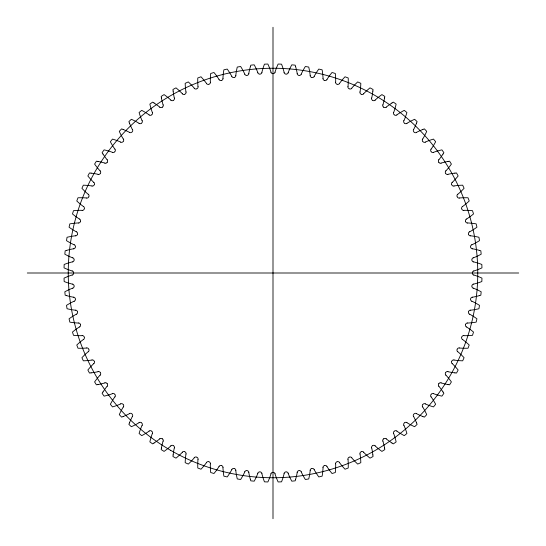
<?xml version="1.0" encoding="UTF-8"?>
<svg xmlns="http://www.w3.org/2000/svg" width="546" height="546" viewBox="0 0 546 546"><rect width="100%" height="100%" fill="white"/><g stroke="black" fill="none" stroke-linecap="round" stroke-linejoin="round"><path stroke-width="0.82" d="M173.137 454.893L172.959 456.517L173.969 457.063L175.989 458.142L177.245 457.091A68.393 68.393 0 0 0 182.398 452.231M372.863 91.107L373.041 89.483L372.031 88.937L370.011 87.858L368.755 88.909A68.393 68.393 0 0 0 363.602 93.769M161.452 447.973L161.172 449.583L162.142 450.191L164.087 451.399L165.411 450.43A68.393 68.393 0 0 0 170.871 445.918M384.548 98.027L384.828 96.417L383.858 95.809L381.913 94.601L380.589 95.57A68.393 68.393 0 0 0 375.129 100.082M250.341 66.735L250.805 65.165L253.085 64.933L254.224 64.831L254.982 66.278A68.393 68.393 0 0 1 257.883 72.741M295.659 479.265L295.195 480.835L292.915 481.067L291.776 481.169L291.018 479.722A68.393 68.393 0 0 1 288.117 473.259M129.463 422.85L128.87 424.372L130.535 425.941L131.374 426.719L132.862 426.03A68.393 68.393 0 0 0 139.1 422.672M416.537 123.15L417.13 121.628L416.298 120.837L414.626 119.281L413.138 119.97A68.393 68.393 0 0 0 406.9 123.328M102.982 391.967L102.109 393.345L103.44 395.215L104.109 396.137L105.699 395.754A68.393 68.393 0 0 0 112.469 393.673M443.018 154.033L443.891 152.655L442.56 150.785L441.891 149.863L440.301 150.246A68.393 68.393 0 0 0 433.531 152.327M107.098 162.346L107.282 162.073A2.088 2.088 0 0 0 107.207 159.712M438.902 383.654L438.718 383.927A2.088 2.088 0 0 0 438.793 386.288M162.346 107.098L162.073 107.282A2.088 2.088 0 0 1 159.712 107.207M383.654 438.902L383.927 438.718A2.088 2.088 0 0 1 386.288 438.793M391.967 102.982L393.345 102.109L395.215 103.44L396.137 104.109L395.754 105.699A68.393 68.393 0 0 1 393.673 112.469M154.033 443.018L152.655 443.891L150.785 442.56L149.863 441.891L150.246 440.301A68.393 68.393 0 0 1 152.327 433.531M422.85 129.463L424.372 128.87L425.941 130.535L426.719 131.374L426.03 132.862A68.393 68.393 0 0 1 422.672 139.1M123.15 416.537L121.628 417.13L120.059 415.465L119.281 414.626L119.97 413.138A68.393 68.393 0 0 1 123.328 406.9M66.735 250.341L65.165 250.805L65.049 251.945L64.831 254.224L66.278 254.982A68.393 68.393 0 0 0 72.741 257.883M479.265 295.659L480.835 295.195L480.951 294.055L481.169 291.776L479.722 291.018A68.393 68.393 0 0 0 473.259 288.117M447.973 161.452L449.583 161.172L450.798 163.111L451.399 164.087L450.43 165.411A68.393 68.393 0 0 1 445.918 170.871M98.027 384.548L96.417 384.828L95.202 382.889L94.601 381.913L95.57 380.589A68.393 68.393 0 0 1 100.082 375.129M454.893 173.137L456.517 172.959L457.603 174.979L458.142 175.989L457.091 177.245A68.393 68.393 0 0 1 452.231 182.398M91.107 372.863L89.483 373.041L88.937 372.031L87.858 370.011L88.909 368.755A68.393 68.393 0 0 1 93.769 363.602M27.3 273L518.7 273M91.107 173.137L89.483 172.959L88.937 173.969L87.858 175.989L88.909 177.245A68.393 68.393 0 0 0 93.769 182.398M454.893 372.863L456.517 373.041L457.063 372.031L458.142 370.011L457.091 368.755A68.393 68.393 0 0 0 452.231 363.602M98.027 161.452L96.417 161.172L95.809 162.142L94.601 164.087L95.57 165.411A68.393 68.393 0 0 0 100.082 170.871M447.973 384.548L449.583 384.828L450.191 383.858L451.399 381.913L450.43 380.589A68.393 68.393 0 0 0 445.918 375.129M479.265 250.341L480.835 250.805L481.067 253.085L481.169 254.224L479.722 254.982A68.393 68.393 0 0 1 473.259 257.883M66.735 295.659L65.165 295.195L64.933 292.915L64.831 291.776L66.278 291.018A68.393 68.393 0 0 1 72.741 288.117M123.15 129.463L121.628 128.87L120.837 129.702L119.281 131.374L119.97 132.862A68.393 68.393 0 0 0 123.328 139.1M422.85 416.537L424.372 417.13L425.941 415.465L426.719 414.626L426.03 413.138A68.393 68.393 0 0 0 422.672 406.9M154.033 102.982L152.655 102.109L150.785 103.44L149.863 104.109L150.246 105.699A68.393 68.393 0 0 0 152.327 112.469M391.967 443.018L393.345 443.891L395.215 442.56L396.137 441.891L395.754 440.301A68.393 68.393 0 0 0 393.673 433.531M383.654 107.098L383.927 107.282A2.088 2.088 0 0 0 386.288 107.207M162.346 438.902L162.073 438.718A2.088 2.088 0 0 0 159.712 438.793M438.902 162.346L438.718 162.073A2.088 2.088 0 0 1 438.793 159.712M107.098 383.654L107.282 383.927A2.088 2.088 0 0 1 107.207 386.288M443.018 391.967L443.891 393.345L442.56 395.215L441.891 396.137L440.301 395.754A68.393 68.393 0 0 1 433.531 393.673M102.982 154.033L102.109 152.655L103.44 150.785L104.109 149.863L105.699 150.246A68.393 68.393 0 0 1 112.469 152.327M416.537 422.85L417.13 424.372L416.298 425.163L414.626 426.719L413.138 426.03A68.393 68.393 0 0 1 406.9 422.672M129.463 123.15L128.87 121.628L130.535 120.059L131.374 119.281L132.862 119.97A68.393 68.393 0 0 1 139.1 123.328M295.659 66.735L295.195 65.165L294.055 65.049L291.776 64.831L291.018 66.278A68.393 68.393 0 0 0 288.117 72.741M250.341 479.265L250.805 480.835L251.945 480.951L254.224 481.169L254.982 479.722A68.393 68.393 0 0 0 257.883 473.259M384.548 447.973L384.828 449.583L383.858 450.191L381.913 451.399L380.589 450.43A68.393 68.393 0 0 1 375.129 445.918M161.452 98.027L161.172 96.417L163.111 95.202L164.087 94.601L165.411 95.57A68.393 68.393 0 0 1 170.871 100.082M372.863 454.893L373.041 456.517L372.031 457.063L370.011 458.142L368.755 457.091A68.393 68.393 0 0 1 363.602 452.231M173.137 91.107L172.959 89.483L174.979 88.397L175.989 87.858L177.245 88.909A68.393 68.393 0 0 1 182.398 93.769M273 27.3L273 518.7M452.156 363.677A2.088 2.088 0 0 1 451.699 361.315M451.849 361.008A2.088 2.088 0 0 1 454.006 359.937M453.985 360.039A68.393 68.393 0 0 0 461.036 360.749L462.667 360.824L463.144 359.787L464.086 357.691L462.96 356.511A68.393 68.393 0 0 0 457.773 351.685M457.705 351.767A2.088 2.088 0 0 1 457.091 349.44M457.22 349.119A2.088 2.088 0 0 1 459.302 347.911M459.295 348.014A68.393 68.393 0 0 0 466.373 348.259L468.004 348.232L468.413 347.16L469.219 345.017L468.011 343.912A68.393 68.393 0 0 0 462.523 339.435M462.462 339.516A2.088 2.088 0 0 1 461.698 337.23M461.807 336.909A2.088 2.088 0 0 1 463.8 335.565M463.8 335.667A68.393 68.393 0 0 0 470.877 335.456L472.508 335.319L472.85 334.22L473.505 332.029L472.235 331.006A68.393 68.393 0 0 0 466.461 326.897M466.407 326.986A2.088 2.088 0 0 1 465.492 324.754M465.581 324.426A2.088 2.088 0 0 1 467.485 322.952M467.492 323.055A68.393 68.393 0 0 0 474.542 322.379L476.16 322.133L476.426 321.021L476.938 318.789L475.6 317.847A68.393 68.393 0 0 0 469.574 314.127M469.526 314.216A2.088 2.088 0 0 1 468.468 312.053M468.529 311.718A2.088 2.088 0 0 1 470.338 310.128M470.345 310.23A68.393 68.393 0 0 0 477.34 309.091L478.938 308.743L479.129 307.61L479.497 305.351L478.098 304.504A68.393 68.393 0 0 0 471.84 301.18M471.799 301.276A2.088 2.088 0 0 1 470.604 299.188M470.645 298.846A2.088 2.088 0 0 1 472.345 297.14M479.265 295.652A68.393 68.393 0 0 1 472.358 297.242M473.225 288.213A2.088 2.088 0 0 1 471.887 286.206M471.915 285.865A2.088 2.088 0 0 1 473.491 284.05M473.518 284.152A68.393 68.393 0 0 0 480.303 282.111L481.838 281.559L481.886 280.412L481.954 278.119L480.46 277.464A68.393 68.393 0 0 0 473.819 274.986M473.785 275.088A2.088 2.088 0 0 1 472.331 273.171M472.331 272.829A2.088 2.088 0 0 1 473.785 270.912M473.819 271.014A68.393 68.393 0 0 0 480.453 268.53L481.954 267.881L481.92 266.735L481.838 264.441L480.303 263.882A68.393 68.393 0 0 0 473.518 261.848M473.491 261.95A2.088 2.088 0 0 1 471.915 260.135M471.887 259.794A2.088 2.088 0 0 1 473.225 257.787M472.358 248.758A68.393 68.393 0 0 1 479.265 250.348M472.345 248.86A2.088 2.088 0 0 1 470.645 247.154M470.604 246.812A2.088 2.088 0 0 1 471.799 244.724M471.84 244.82A68.393 68.393 0 0 0 478.098 241.496L479.497 240.65L479.32 239.517L478.938 237.257L477.34 236.903A68.393 68.393 0 0 0 470.345 235.77M470.338 235.872A2.088 2.088 0 0 1 468.529 234.282M468.468 233.947A2.088 2.088 0 0 1 469.526 231.784M469.574 231.873A68.393 68.393 0 0 0 475.593 228.146L476.938 227.211L476.685 226.099L476.16 223.867L474.542 223.614A68.393 68.393 0 0 0 467.492 222.945M467.485 223.048A2.088 2.088 0 0 1 465.581 221.574M465.492 221.246A2.088 2.088 0 0 1 466.407 219.014M466.461 219.103A68.393 68.393 0 0 0 472.229 214.994L473.505 213.971L473.184 212.872L472.508 210.681L470.884 210.538A68.393 68.393 0 0 0 463.8 210.333M463.8 210.435A2.088 2.088 0 0 1 461.807 209.091M461.698 208.77A2.088 2.088 0 0 1 462.462 206.484M462.523 206.565A68.393 68.393 0 0 0 468.011 202.088L469.219 200.983L468.823 199.911L468.004 197.768L466.373 197.734A68.393 68.393 0 0 0 459.295 197.986M459.302 198.089A2.088 2.088 0 0 1 457.22 196.881M457.091 196.56A2.088 2.088 0 0 1 457.705 194.233M457.773 194.315A68.393 68.393 0 0 0 462.953 189.482L464.086 188.309L463.622 187.258L462.667 185.176L461.036 185.244A68.393 68.393 0 0 0 453.985 185.961M454.006 186.063A2.088 2.088 0 0 1 451.849 184.992M451.699 184.685A2.088 2.088 0 0 1 452.156 182.323M447.911 174.31A68.393 68.393 0 0 1 454.893 173.143M447.932 174.413A2.088 2.088 0 0 1 445.707 173.485M445.536 173.191A2.088 2.088 0 0 1 445.843 170.802M441.079 163.083A68.393 68.393 0 0 1 447.973 161.459M441.107 163.186A2.088 2.088 0 0 1 438.827 162.401M443.011 154.033A68.393 68.393 0 0 1 438.875 159.78M433.565 152.423A2.088 2.088 0 0 1 431.244 151.795M431.033 151.522A2.088 2.088 0 0 1 431.026 149.113M431.108 149.174A68.393 68.393 0 0 0 434.862 143.168L435.653 141.735L434.937 140.848L433.476 139.08L431.913 139.571A68.393 68.393 0 0 0 425.293 142.083M425.334 142.178A2.088 2.088 0 0 1 422.973 141.701M422.747 141.448A2.088 2.088 0 0 1 422.584 139.046M416.407 132.405A68.393 68.393 0 0 1 422.85 129.47M416.455 132.494A2.088 2.088 0 0 1 414.066 132.173L413.895 131.873A2.088 2.088 0 0 1 413.506 129.545M416.53 123.15A68.393 68.393 0 0 1 413.595 129.593M406.954 123.416A2.088 2.088 0 0 1 404.552 123.253M404.299 123.027A2.088 2.088 0 0 1 403.822 120.666M403.917 120.707A68.393 68.393 0 0 0 406.422 114.08L406.92 112.524L406.04 111.794L404.265 110.347L402.832 111.131A68.393 68.393 0 0 0 396.826 114.892M396.887 114.974A2.088 2.088 0 0 1 394.478 114.967M394.205 114.756A2.088 2.088 0 0 1 393.577 112.435M386.22 107.125A68.393 68.393 0 0 1 391.967 102.989M383.599 107.173A2.088 2.088 0 0 1 382.814 104.893M384.541 98.027A68.393 68.393 0 0 1 382.917 104.921M375.198 100.157A2.088 2.088 0 0 1 372.809 100.464M372.515 100.293A2.088 2.088 0 0 1 371.587 98.068M372.857 91.107A68.393 68.393 0 0 1 371.69 98.089M363.677 93.844A2.088 2.088 0 0 1 361.315 94.301M361.008 94.151A2.088 2.088 0 0 1 359.937 91.994M360.039 92.015A68.393 68.393 0 0 0 360.749 84.964L360.824 83.333L359.787 82.856L357.691 81.914L356.511 83.04A68.393 68.393 0 0 0 351.685 88.227M351.767 88.295A2.088 2.088 0 0 1 349.44 88.909M349.119 88.78A2.088 2.088 0 0 1 347.911 86.698M348.014 86.705A68.393 68.393 0 0 0 348.259 79.627L348.232 77.996L347.16 77.587L345.017 76.781L343.912 77.989A68.393 68.393 0 0 0 339.435 83.477M339.516 83.538A2.088 2.088 0 0 1 337.23 84.302M336.909 84.193A2.088 2.088 0 0 1 335.565 82.2M335.667 82.2A68.393 68.393 0 0 0 335.456 75.123L335.319 73.492L334.22 73.15L332.029 72.495L331.006 73.765A68.393 68.393 0 0 0 326.897 79.539M326.986 79.593A2.088 2.088 0 0 1 324.754 80.508M324.426 80.419A2.088 2.088 0 0 1 322.952 78.515M323.055 78.508A68.393 68.393 0 0 0 322.379 71.458L322.133 69.84L321.021 69.574L318.789 69.062L317.847 70.4A68.393 68.393 0 0 0 314.127 76.426M314.216 76.474A2.088 2.088 0 0 1 312.053 77.532M311.718 77.471A2.088 2.088 0 0 1 310.128 75.662M310.23 75.655A68.393 68.393 0 0 0 309.091 68.659L308.743 67.062L307.61 66.871L305.351 66.503L304.504 67.902A68.393 68.393 0 0 0 301.18 74.16M301.276 74.201A2.088 2.088 0 0 1 299.188 75.396M298.846 75.355A2.088 2.088 0 0 1 297.14 73.655M295.652 66.735A68.393 68.393 0 0 1 297.242 73.642M288.213 72.775A2.088 2.088 0 0 1 286.206 74.113M285.865 74.085A2.088 2.088 0 0 1 284.05 72.509M284.152 72.481A68.393 68.393 0 0 0 282.111 65.697L281.559 64.162L280.412 64.114L278.119 64.046L277.464 65.54A68.393 68.393 0 0 0 274.986 72.181M275.088 72.215A2.088 2.088 0 0 1 273.171 73.669M272.829 73.669A2.088 2.088 0 0 1 270.912 72.215M271.014 72.181A68.393 68.393 0 0 0 268.53 65.547L267.881 64.046L266.735 64.08L264.441 64.162L263.882 65.697A68.393 68.393 0 0 0 261.848 72.481M261.95 72.509A2.088 2.088 0 0 1 260.135 74.085M259.794 74.113A2.088 2.088 0 0 1 257.787 72.775M248.758 73.642A68.393 68.393 0 0 1 250.348 66.735M248.86 73.655A2.088 2.088 0 0 1 247.154 75.355M246.812 75.396A2.088 2.088 0 0 1 244.724 74.201M244.82 74.16A68.393 68.393 0 0 0 241.496 67.902L240.65 66.503L239.517 66.68L237.257 67.062L236.903 68.659A68.393 68.393 0 0 0 235.77 75.655M235.872 75.662A2.088 2.088 0 0 1 234.282 77.471M233.947 77.532A2.088 2.088 0 0 1 231.784 76.474M231.873 76.426A68.393 68.393 0 0 0 228.146 70.407L227.211 69.062L226.099 69.315L223.867 69.84L223.614 71.458A68.393 68.393 0 0 0 222.945 78.508M223.048 78.515A2.088 2.088 0 0 1 221.574 80.419M221.246 80.508A2.088 2.088 0 0 1 219.014 79.593M219.103 79.539A68.393 68.393 0 0 0 214.994 73.771L213.971 72.495L212.872 72.816L210.681 73.492L210.538 75.116A68.393 68.393 0 0 0 210.333 82.2M210.435 82.2A2.088 2.088 0 0 1 209.091 84.193M208.77 84.302A2.088 2.088 0 0 1 206.484 83.538M206.565 83.477A68.393 68.393 0 0 0 202.088 77.989L200.983 76.781L199.911 77.177L197.768 77.996L197.734 79.627A68.393 68.393 0 0 0 197.986 86.705M198.089 86.698A2.088 2.088 0 0 1 196.881 88.78M196.56 88.909A2.088 2.088 0 0 1 194.233 88.295M194.315 88.227A68.393 68.393 0 0 0 189.482 83.047L188.309 81.914L187.258 82.378L185.176 83.333L185.244 84.964A68.393 68.393 0 0 0 185.961 92.015M186.063 91.994A2.088 2.088 0 0 1 184.992 94.151M184.685 94.301A2.088 2.088 0 0 1 182.323 93.844M174.31 98.089A68.393 68.393 0 0 1 173.143 91.107M174.413 98.068A2.088 2.088 0 0 1 173.485 100.293M173.191 100.464A2.088 2.088 0 0 1 170.802 100.157M163.083 104.921A68.393 68.393 0 0 1 161.459 98.027M163.186 104.893A2.088 2.088 0 0 1 162.401 107.173M154.033 102.989A68.393 68.393 0 0 1 159.78 107.125M152.423 112.435A2.088 2.088 0 0 1 151.795 114.756M151.522 114.967A2.088 2.088 0 0 1 149.113 114.974M149.174 114.892A68.393 68.393 0 0 0 143.168 111.138L141.735 110.347L140.848 111.063L139.08 112.524L139.571 114.087A68.393 68.393 0 0 0 142.083 120.707M142.178 120.666A2.088 2.088 0 0 1 141.701 123.027M141.448 123.253A2.088 2.088 0 0 1 139.046 123.416M132.405 129.593A68.393 68.393 0 0 1 129.47 123.15M132.494 129.545A2.088 2.088 0 0 1 132.173 131.934L131.873 132.105A2.088 2.088 0 0 1 129.545 132.494M123.15 129.47A68.393 68.393 0 0 1 129.593 132.405M123.416 139.046A2.088 2.088 0 0 1 123.253 141.448M123.027 141.701A2.088 2.088 0 0 1 120.666 142.178M120.707 142.083A68.393 68.393 0 0 0 114.08 139.578L112.524 139.08L111.794 139.96L110.347 141.735L111.131 143.168A68.393 68.393 0 0 0 114.892 149.174M114.974 149.113A2.088 2.088 0 0 1 114.967 151.522M114.756 151.795A2.088 2.088 0 0 1 112.435 152.423M107.125 159.78A68.393 68.393 0 0 1 102.989 154.033M107.173 162.401A2.088 2.088 0 0 1 104.893 163.186M98.027 161.459A68.393 68.393 0 0 1 104.921 163.083M100.157 170.802A2.088 2.088 0 0 1 100.464 173.191M100.293 173.485A2.088 2.088 0 0 1 98.068 174.413M91.107 173.143A68.393 68.393 0 0 1 98.089 174.31M93.844 182.323A2.088 2.088 0 0 1 94.301 184.685M94.151 184.992A2.088 2.088 0 0 1 91.994 186.063M92.015 185.961A68.393 68.393 0 0 0 84.964 185.251L83.333 185.176L82.856 186.213L81.914 188.309L83.04 189.489A68.393 68.393 0 0 0 88.227 194.315M88.295 194.233A2.088 2.088 0 0 1 88.909 196.56M88.78 196.881A2.088 2.088 0 0 1 86.698 198.089M86.705 197.986A68.393 68.393 0 0 0 79.627 197.741L77.996 197.768L77.587 198.84L76.781 200.983L77.989 202.088A68.393 68.393 0 0 0 83.477 206.565M83.538 206.484A2.088 2.088 0 0 1 84.302 208.77M84.193 209.091A2.088 2.088 0 0 1 82.2 210.435M82.2 210.333A68.393 68.393 0 0 0 75.123 210.544L73.492 210.681L73.15 211.78L72.495 213.971L73.765 214.994A68.393 68.393 0 0 0 79.539 219.103M79.593 219.014A2.088 2.088 0 0 1 80.508 221.246M80.419 221.574A2.088 2.088 0 0 1 78.515 223.048M78.508 222.945A68.393 68.393 0 0 0 71.458 223.621L69.84 223.867L69.574 224.979L69.062 227.211L70.4 228.153A68.393 68.393 0 0 0 76.426 231.873M76.474 231.784A2.088 2.088 0 0 1 77.532 233.947M77.471 234.282A2.088 2.088 0 0 1 75.662 235.872M75.655 235.77A68.393 68.393 0 0 0 68.659 236.909L67.062 237.257L66.871 238.39L66.503 240.65L67.902 241.496A68.393 68.393 0 0 0 74.16 244.82M74.201 244.724A2.088 2.088 0 0 1 75.396 246.812M75.355 247.154A2.088 2.088 0 0 1 73.655 248.86M66.735 250.348A68.393 68.393 0 0 1 73.642 248.758M72.775 257.787A2.088 2.088 0 0 1 74.113 259.794M74.085 260.135A2.088 2.088 0 0 1 72.509 261.95M72.481 261.848A68.393 68.393 0 0 0 65.697 263.889L64.162 264.441L64.114 265.588L64.046 267.881L65.54 268.536A68.393 68.393 0 0 0 72.181 271.014M72.215 270.912A2.088 2.088 0 0 1 73.669 272.829M73.669 273.171A2.088 2.088 0 0 1 72.215 275.088M72.181 274.986A68.393 68.393 0 0 0 65.547 277.47L64.046 278.119L64.08 279.265L64.162 281.559L65.697 282.118A68.393 68.393 0 0 0 72.481 284.152M72.509 284.05A2.088 2.088 0 0 1 74.085 285.865M74.113 286.206A2.088 2.088 0 0 1 72.775 288.213M73.642 297.242A68.393 68.393 0 0 1 66.735 295.652M73.655 297.14A2.088 2.088 0 0 1 75.355 298.846M75.396 299.188A2.088 2.088 0 0 1 74.201 301.276M74.16 301.18A68.393 68.393 0 0 0 67.902 304.504L66.503 305.351L66.68 306.483L67.062 308.743L68.659 309.097A68.393 68.393 0 0 0 75.655 310.23M75.662 310.128A2.088 2.088 0 0 1 77.471 311.718M77.532 312.053A2.088 2.088 0 0 1 76.474 314.216M76.426 314.127A68.393 68.393 0 0 0 70.407 317.854L69.062 318.789L69.315 319.901L69.84 322.133L71.458 322.386A68.393 68.393 0 0 0 78.508 323.055M78.515 322.952A2.088 2.088 0 0 1 80.419 324.426M80.508 324.754A2.088 2.088 0 0 1 79.593 326.986M79.539 326.897A68.393 68.393 0 0 0 73.771 331.006L72.495 332.029L72.816 333.128L73.492 335.319L75.116 335.462A68.393 68.393 0 0 0 82.2 335.667M82.2 335.565A2.088 2.088 0 0 1 84.193 336.909M84.302 337.23A2.088 2.088 0 0 1 83.538 339.516M83.477 339.435A68.393 68.393 0 0 0 77.989 343.912L76.781 345.017L77.177 346.089L77.996 348.232L79.627 348.266A68.393 68.393 0 0 0 86.705 348.014M86.698 347.911A2.088 2.088 0 0 1 88.78 349.119M88.909 349.44A2.088 2.088 0 0 1 88.295 351.767M88.227 351.685A68.393 68.393 0 0 0 83.047 356.518L81.914 357.691L82.378 358.742L83.333 360.824L84.964 360.756A68.393 68.393 0 0 0 92.015 360.039M91.994 359.937A2.088 2.088 0 0 1 94.151 361.008M94.301 361.315A2.088 2.088 0 0 1 93.844 363.677M98.089 371.69A68.393 68.393 0 0 1 91.107 372.857M98.068 371.587A2.088 2.088 0 0 1 100.293 372.515M100.464 372.809A2.088 2.088 0 0 1 100.157 375.198M104.921 382.917A68.393 68.393 0 0 1 98.027 384.541M104.893 382.814A2.088 2.088 0 0 1 107.173 383.599M102.989 391.967A68.393 68.393 0 0 1 107.125 386.22M112.435 393.577A2.088 2.088 0 0 1 114.756 394.205M114.967 394.478A2.088 2.088 0 0 1 114.974 396.887M114.892 396.826A68.393 68.393 0 0 0 111.138 402.832L110.347 404.265L111.063 405.152L112.524 406.92L114.087 406.429A68.393 68.393 0 0 0 120.707 403.917M120.666 403.822A2.088 2.088 0 0 1 123.027 404.299M123.253 404.552A2.088 2.088 0 0 1 123.416 406.954M129.593 413.595A68.393 68.393 0 0 1 123.15 416.53M129.545 413.506A2.088 2.088 0 0 1 131.934 413.827L132.105 414.127A2.088 2.088 0 0 1 132.494 416.455M129.47 422.85A68.393 68.393 0 0 1 132.405 416.407M139.046 422.584A2.088 2.088 0 0 1 141.448 422.747M141.701 422.973A2.088 2.088 0 0 1 142.178 425.334M142.083 425.293A68.393 68.393 0 0 0 139.578 431.92L139.08 433.476L139.96 434.207L141.735 435.653L143.168 434.869A68.393 68.393 0 0 0 149.174 431.108M149.113 431.026A2.088 2.088 0 0 1 151.522 431.033M151.795 431.244A2.088 2.088 0 0 1 152.423 433.565M159.78 438.875A68.393 68.393 0 0 1 154.033 443.011M162.401 438.827A2.088 2.088 0 0 1 163.186 441.107M161.459 447.973A68.393 68.393 0 0 1 163.083 441.079M170.802 445.843A2.088 2.088 0 0 1 173.191 445.536M173.485 445.707A2.088 2.088 0 0 1 174.413 447.932M173.143 454.893A68.393 68.393 0 0 1 174.31 447.911M182.323 452.156A2.088 2.088 0 0 1 184.685 451.699M184.992 451.849A2.088 2.088 0 0 1 186.063 454.006M185.961 453.985A68.393 68.393 0 0 0 185.251 461.036L185.176 462.667L186.213 463.144L188.309 464.086L189.489 462.96A68.393 68.393 0 0 0 194.315 457.773M194.233 457.705A2.088 2.088 0 0 1 196.56 457.091M196.881 457.22A2.088 2.088 0 0 1 198.089 459.302M197.986 459.295A68.393 68.393 0 0 0 197.741 466.373L197.768 468.004L198.84 468.413L200.983 469.219L202.088 468.011A68.393 68.393 0 0 0 206.565 462.523M206.484 462.462A2.088 2.088 0 0 1 208.77 461.698M209.091 461.807A2.088 2.088 0 0 1 210.435 463.8M210.333 463.8A68.393 68.393 0 0 0 210.544 470.877L210.681 472.508L211.78 472.85L213.971 473.505L214.994 472.235A68.393 68.393 0 0 0 219.103 466.461M219.014 466.407A2.088 2.088 0 0 1 221.246 465.492M221.574 465.581A2.088 2.088 0 0 1 223.048 467.485M222.945 467.492A68.393 68.393 0 0 0 223.621 474.542L223.867 476.16L224.979 476.426L227.211 476.938L228.153 475.6A68.393 68.393 0 0 0 231.873 469.574M231.784 469.526A2.088 2.088 0 0 1 233.947 468.468M234.282 468.529A2.088 2.088 0 0 1 235.872 470.338M235.77 470.345A68.393 68.393 0 0 0 236.909 477.34L237.257 478.938L238.39 479.129L240.65 479.497L241.496 478.098A68.393 68.393 0 0 0 244.82 471.84M244.724 471.799A2.088 2.088 0 0 1 246.812 470.604M247.154 470.645A2.088 2.088 0 0 1 248.86 472.345M250.348 479.265A68.393 68.393 0 0 1 248.758 472.358M257.787 473.225A2.088 2.088 0 0 1 259.794 471.887M260.135 471.915A2.088 2.088 0 0 1 261.95 473.491M261.848 473.518A68.393 68.393 0 0 0 263.889 480.303L264.441 481.838L265.588 481.886L267.881 481.954L268.536 480.46A68.393 68.393 0 0 0 271.014 473.819M270.912 473.785A2.088 2.088 0 0 1 272.829 472.331M273.171 472.331A2.088 2.088 0 0 1 275.088 473.785M274.986 473.819A68.393 68.393 0 0 0 277.47 480.453L278.119 481.954L279.265 481.92L281.559 481.838L282.118 480.303A68.393 68.393 0 0 0 284.152 473.518M284.05 473.491A2.088 2.088 0 0 1 285.865 471.915M286.206 471.887A2.088 2.088 0 0 1 288.213 473.225M297.242 472.358A68.393 68.393 0 0 1 295.652 479.265M297.14 472.345A2.088 2.088 0 0 1 298.846 470.645M299.188 470.604A2.088 2.088 0 0 1 301.276 471.799M301.18 471.84A68.393 68.393 0 0 0 304.504 478.098L305.351 479.497L306.483 479.32L308.743 478.938L309.097 477.34A68.393 68.393 0 0 0 310.23 470.345M310.128 470.338A2.088 2.088 0 0 1 311.718 468.529M312.053 468.468A2.088 2.088 0 0 1 314.216 469.526M314.127 469.574A68.393 68.393 0 0 0 317.854 475.593L318.789 476.938L319.901 476.685L322.133 476.16L322.386 474.542A68.393 68.393 0 0 0 323.055 467.492M322.952 467.485A2.088 2.088 0 0 1 324.426 465.581M324.754 465.492A2.088 2.088 0 0 1 326.986 466.407M326.897 466.461A68.393 68.393 0 0 0 331.006 472.229L332.029 473.505L333.128 473.184L335.319 472.508L335.462 470.884A68.393 68.393 0 0 0 335.667 463.8M335.565 463.8A2.088 2.088 0 0 1 336.909 461.807M337.23 461.698A2.088 2.088 0 0 1 339.516 462.462M339.435 462.523A68.393 68.393 0 0 0 343.912 468.011L345.017 469.219L346.089 468.823L348.232 468.004L348.266 466.373A68.393 68.393 0 0 0 348.014 459.295M347.911 459.302A2.088 2.088 0 0 1 349.119 457.22M349.44 457.091A2.088 2.088 0 0 1 351.767 457.705M351.685 457.773A68.393 68.393 0 0 0 356.518 462.953L357.691 464.086L358.742 463.622L360.824 462.667L360.756 461.036A68.393 68.393 0 0 0 360.039 453.985M359.937 454.006A2.088 2.088 0 0 1 361.008 451.849M361.315 451.699A2.088 2.088 0 0 1 363.677 452.156M371.69 447.911A68.393 68.393 0 0 1 372.857 454.893M371.587 447.932A2.088 2.088 0 0 1 372.515 445.707M372.809 445.536A2.088 2.088 0 0 1 375.198 445.843M382.917 441.079A68.393 68.393 0 0 1 384.541 447.973M382.814 441.107A2.088 2.088 0 0 1 383.599 438.827M391.967 443.011A68.393 68.393 0 0 1 386.22 438.875M393.577 433.565A2.088 2.088 0 0 1 394.205 431.244M394.478 431.033A2.088 2.088 0 0 1 396.887 431.026M396.826 431.108A68.393 68.393 0 0 0 402.832 434.862L404.265 435.653L405.152 434.937L406.92 433.476L406.429 431.913A68.393 68.393 0 0 0 403.917 425.293M403.822 425.334A2.088 2.088 0 0 1 404.299 422.973M404.552 422.747A2.088 2.088 0 0 1 406.954 422.584M413.595 416.407A68.393 68.393 0 0 1 416.53 422.85M413.506 416.455A2.088 2.088 0 0 1 413.827 414.066L414.127 413.895A2.088 2.088 0 0 1 416.455 413.506M422.85 416.53A68.393 68.393 0 0 1 416.407 413.595M422.584 406.954A2.088 2.088 0 0 1 422.747 404.552M422.973 404.299A2.088 2.088 0 0 1 425.334 403.822M425.293 403.917A68.393 68.393 0 0 0 431.92 406.422L433.476 406.92L434.207 406.04L435.653 404.265L434.869 402.832A68.393 68.393 0 0 0 431.108 396.826M431.026 396.887A2.088 2.088 0 0 1 431.033 394.478M431.244 394.205A2.088 2.088 0 0 1 433.565 393.577M438.875 386.22A68.393 68.393 0 0 1 443.011 391.967M438.827 383.599A2.088 2.088 0 0 1 441.107 382.814M447.973 384.541A68.393 68.393 0 0 1 441.079 382.917M445.843 375.198A2.088 2.088 0 0 1 445.536 372.809M445.707 372.515A2.088 2.088 0 0 1 447.932 371.587M454.893 372.857A68.393 68.393 0 0 1 447.911 371.69M170.625 450.32A204.75 204.75 0 0 0 477.75 273A204.75 204.75 0 0 0 170.625 95.68A204.75 204.75 0 0 0 170.625 450.32"/></g></svg>
